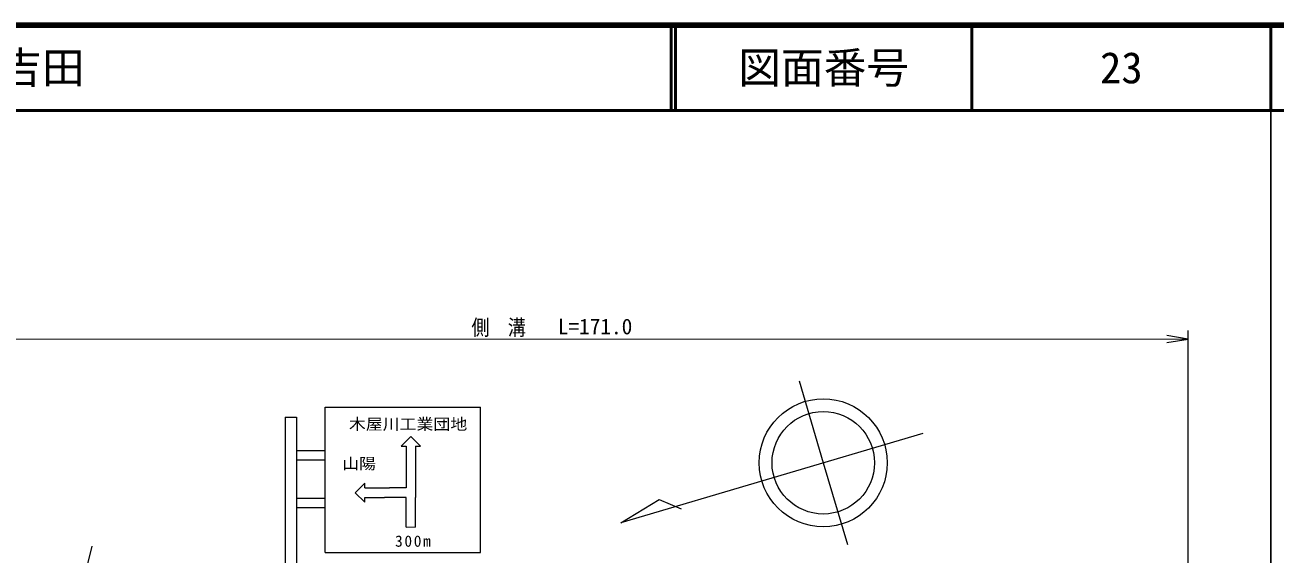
# Model space of a CAD drawing. Units: millimetres, scale not verified. Extents: x 40000 to 680000, y 20000 to 380000.
# Drawn here: x 433044 to 579500, y 317904 to 380000 of the extents above; entities that cross this region are included whole.
import ezdxf
from ezdxf.enums import TextEntityAlignment as Align

# ---------------------------------------------------------------- set-up
doc = ezdxf.new("R2010")
doc.units = ezdxf.units.MM
doc.header["$LTSCALE"] = 1000
for name, color, linetype, lineweight in [('M-BGD', 7, 'Continuous', 13), ('M-STR-HTXT', 7, 'Continuous', 13), ('M-STR-STRC', 7, 'Continuous', 13), ('M-TTL', 2, 'Continuous', 140), ('M-TTL-BAND', 7, 'Continuous', 25), ('M-TTL-LINE', 7, 'Continuous', 50)]:
    doc.layers.add(name, color=color, linetype=linetype, lineweight=lineweight)
doc.layers.add('M-TTL-TXT', color=7, linetype='Continuous')
doc.styles.add('ＭＳ ゴシック', font='')
doc.styles.get('ＭＳ ゴシック').set_extended_font_data('MS Gothic')

# ---------------------------------------------------------------- blocks, each defined once
blk = doc.blocks.new('open_arrow')
at = {"color": 0, "linetype": 'Continuous', "lineweight": -2}
blk.add_lwpolyline([(7.5, 1.25), (0, 0), (7.5, -1.25)], dxfattribs=at)

msp = doc.modelspace()

# ---------------------------------------------------------------- linework, layer by layer
at = {"layer": 'M-BGD'}
for p, q in [((523737, 338297), (526573, 328707)), ((526573, 328707), (529409, 319118)), ((433518, 288260), (440900, 318919))]:
    msp.add_line(p, q, dxfattribs=at)
msp.add_lwpolyline([(538232, 332156), (502852, 321691), (507350, 324389), (509917, 323301)], dxfattribs=at)
for radius in [7500, 6000]:
    msp.add_circle((526573, 328707), radius, dxfattribs=at)
at = {"layer": 'M-STR-HTXT'}
for p, q in [((569324, 297018), (569332, 344199)), ((408559, 343227), (569332, 343199))]:
    msp.add_line(p, q, dxfattribs=at)
at = {"layer": 'M-STR-STRC'}
for p, q in [((463526, 334069), (463523, 316479)), ((463526, 334069), (464870, 334069)), ((464870, 334069), (464867, 316560)), ((468227, 318192), (468230, 335223)), ((468230, 335223), (486422, 335220)), ((486419, 318189), (486422, 335220)), ((478254, 331793), (477134, 330673)), ((479374, 330672), (478254, 331793)), ((464869, 330149), (468229, 330148)), ((477134, 330673), (477694, 330673)), ((477694, 330673), (477693, 325762)), ((478814, 330673), (478812, 324643)), ((478814, 330673), (479374, 330672)), ((468229, 329028), (464869, 329029)), ((472851, 326320), (471731, 325200)), ((471731, 325200), (472851, 324080)), ((472851, 325760), (472851, 326320)), ((472851, 325760), (475764, 325761)), ((477694, 325762), (475764, 325761)), ((464868, 324549), (468228, 324548)), ((472851, 324640), (475154, 324641)), ((472851, 324080), (472851, 324640)), ((477695, 324642), (475154, 324641)), ((477698, 321184), (477695, 324642)), ((478812, 321184), (478812, 324643)), ((468228, 323428), (464868, 323429)), ((477698, 321184), (478810, 321185)), ((468227, 318192), (486419, 318189))]:
    msp.add_line(p, q, dxfattribs=at)
at = {"layer": 'M-TTL'}
msp.add_line((680000, 380000), (40000, 380000), dxfattribs=at)
at = {"layer": 'M-TTL-BAND'}
msp.add_line((579000, 20000), (579000, 370000), dxfattribs=at)
at = {"layer": 'M-TTL-LINE'}
for p, q in [((508747, 380000), (508747, 370000)), ((509247, 380000), (509247, 370000)), ((543997, 380000), (543997, 370000)), ((579000, 380000), (579000, 370000)), ((40000, 370000), (680000, 370000))]:
    msp.add_line(p, q, dxfattribs=at)

# ---------------------------------------------------------------- block references
at = {"layer": 'M-STR-HTXT', "xscale": 333, "yscale": 333, "rotation": 180}
msp.add_blockref('open_arrow', (569332, 343199), dxfattribs=at)

# ---------------------------------------------------------------- texts
at = {"layer": 'M-STR-HTXT', "style": 'ＭＳ ゴシック', "width": 0.85}
msp.add_text('側\u3000溝', height=1833, rotation=359.99, dxfattribs=at).set_placement((485355, 344571), align=Align.MIDDLE_LEFT)
at = {"layer": 'M-STR-HTXT', "style": 'ＭＳ ゴシック'}
msp.add_text('L=171.0', height=1833, rotation=359.99, dxfattribs=at).set_placement((499835, 343211), align=Align.BOTTOM_CENTER)
at = {"layer": 'M-STR-STRC', "style": 'ＭＳ ゴシック', "width": 1.1}
for s, p in [('木屋川工業団地', (470994, 332187)), ('山陽', (470208, 327559))]:
    msp.add_text(s, height=1320, rotation=359.99, dxfattribs=at).set_placement(p, align=Align.BOTTOM_LEFT)
at = {"layer": 'M-STR-STRC', "insert": (476404, 318852), "char_height": 1320, "attachment_point": 7, "rotation": 359.99, "style": 'ＭＳ ゴシック'}
msp.add_mtext('\\T1.22;300m', dxfattribs=at)
at = {"layer": 'M-TTL-TXT', "style": 'ＭＳ ゴシック'}
msp.add_text('下関市大字吉田', height=3666, dxfattribs=at).set_placement((405024, 375000), align=Align.MIDDLE_LEFT)
for s, p in [('図面番号', (526622, 375000)), ('23', (561497, 375000))]:
    msp.add_text(s, height=3666, dxfattribs=at).set_placement(p, align=Align.MIDDLE_CENTER)

doc.saveas('drawing.dxf')
